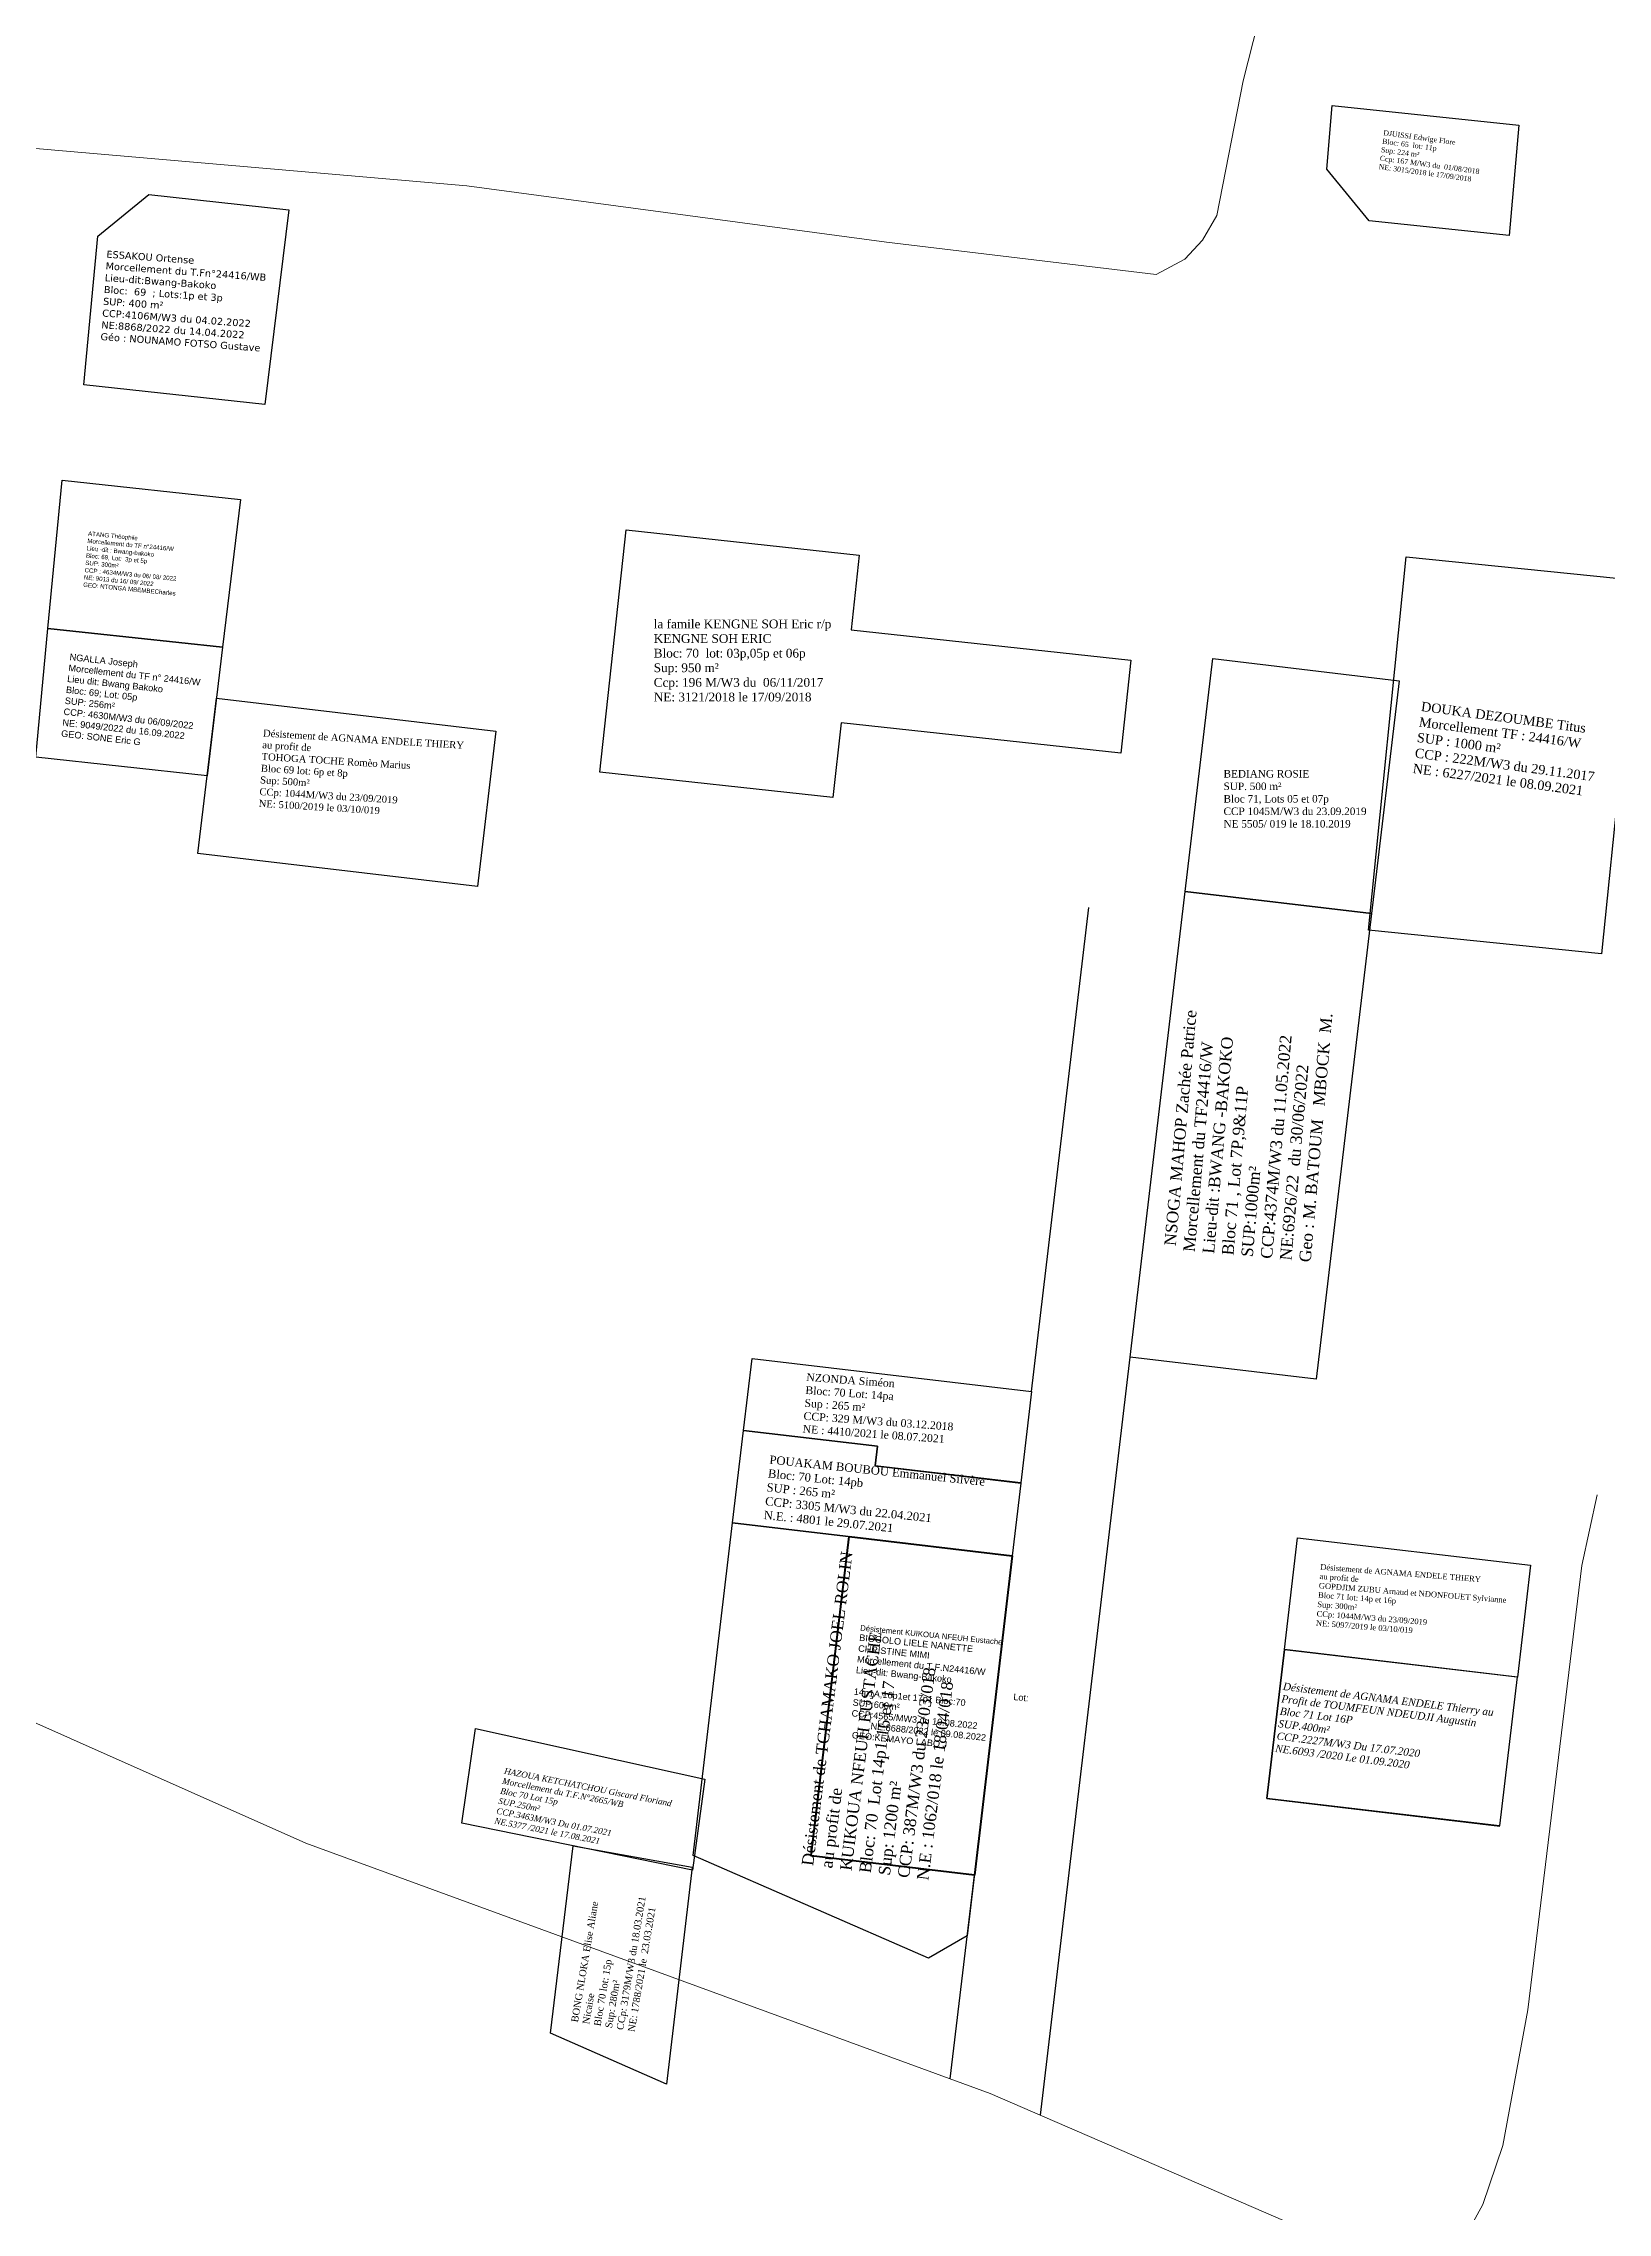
# Model space of a CAD drawing. Header units: millimetres. Extents: x 587399 to 927168, y 438565 to 1444955.
# Drawn here: x 591054.9 to 591221.7, y 439735.7 to 439966.9 of the extents above; entities that cross this region are included whole.
import ezdxf

# ---------------------------------------------------------------- set-up
doc = ezdxf.new("R2010")
doc.units = ezdxf.units.MM
doc.header["$LTSCALE"] = 2
doc.layers.add('00_DPP_TF MUTATION TOTALE', color=6, linetype='Continuous', lineweight=50)
doc.layers.add('Roads_others', color=24, linetype='Continuous', lineweight=9)
for name, color, linetype in [('end maj 26 02 2021', 7, 'Continuous'), ('MAJ AOUT 2021', 7, 'Continuous'), ('MAJ JUILLET 2021', 7, 'Continuous'), ('MAJ SEP 2021', 7, 'Continuous'), ('Parcelle MAJ', 6, 'Continuous')]:
    doc.layers.add(name, color=color, linetype=linetype)
doc.styles.get("Standard").update_dxf_attribs({"font": 'arial.ttf'})
doc.styles.add('Times 1.0', font='times.ttf', dxfattribs={"width": 0.99, "height": 1})
doc.styles.add('Times 1.5', font='times.ttf', dxfattribs={"width": 0.99, "height": 0.75})

msp = doc.modelspace()

# ---------------------------------------------------------------- linework, layer by layer
for p, q in [((591160.304, 439823.206), (591166.405, 439874.785)), ((591161.247, 439746.051), (591170.804, 439826.84)), ((591151.636, 439749.928), (591154.203, 439771.627))]:
    msp.add_line(p, q)
at = {"color": 5, "flags": 128}
for points in [[(591066.187, 439950.801), (591081.117, 439949.18), (591078.569, 439928.414), (591059.257, 439930.511), (591060.756, 439946.362)], [(591176.68, 439876.49), (591196.54, 439874.14), (591190.66, 439824.49), (591170.8, 439826.84)]]:
    msp.add_lwpolyline(points, close=True, dxfattribs=at)
at = {"color": 150, "lineweight": -3, "flags": 128}
msp.add_lwpolyline([(591111.442, 439774.764), (591124.117, 439772.49), (591121.391, 439749.366), (591109.008, 439754.776)], close=True, dxfattribs=at)
msp.add_lwpolyline([(591111.442, 439774.764), (591124.117, 439772.49), (591121.391, 439749.366), (591109.008, 439754.776)], close=True, dxfattribs=at)
at = {"layer": '00_DPP_TF MUTATION TOTALE', "flags": 128}
msp.add_lwpolyline([(591140.847, 439807.722), (591158.231, 439805.666), (591154.203, 439771.627), (591136.82, 439773.683)], close=True, dxfattribs=at)
at = {"layer": 'end maj 26 02 2021', "color": 150}
for points in [[(591192.36, 439960.29), (591212.26, 439958.18), (591211.23, 439946.42), (591196.31, 439948), (591191.77, 439953.51)], [(591192.36, 439960.29), (591212.26, 439958.18), (591211.23, 439946.42), (591196.31, 439948), (591191.77, 439953.51)], [(591192.36, 439960.29), (591212.26, 439958.18), (591211.23, 439946.42), (591196.31, 439948), (591191.77, 439953.51)], [(591192.36, 439960.29), (591212.26, 439958.18), (591211.23, 439946.42), (591196.31, 439948), (591191.77, 439953.51)], [(591117.085, 439915.068), (591141.937, 439912.368), (591141.071, 439904.398), (591170.901, 439901.158), (591169.824, 439891.228), (591139.993, 439894.467), (591139.13, 439886.527), (591114.277, 439889.228)], [(591117.085, 439915.068), (591141.937, 439912.368), (591141.071, 439904.398), (591170.901, 439901.158), (591169.824, 439891.228), (591139.993, 439894.467), (591139.13, 439886.527), (591114.277, 439889.228)], [(591117.085, 439915.068), (591141.937, 439912.368), (591141.071, 439904.398), (591170.901, 439901.158), (591169.824, 439891.228), (591139.993, 439894.467), (591139.13, 439886.527), (591114.277, 439889.228)], [(591117.085, 439915.068), (591141.937, 439912.368), (591141.071, 439904.398), (591170.901, 439901.158), (591169.824, 439891.228), (591139.993, 439894.467), (591139.13, 439886.527), (591114.277, 439889.228)], [(591073.39, 439897.12), (591103.18, 439893.59), (591101.22, 439877.04), (591071.43, 439880.56)], [(591073.39, 439897.12), (591103.18, 439893.59), (591101.22, 439877.04), (591071.43, 439880.56)], [(591073.39, 439897.12), (591103.18, 439893.59), (591101.22, 439877.04), (591071.43, 439880.56)], [(591073.39, 439897.12), (591103.18, 439893.59), (591101.22, 439877.04), (591071.43, 439880.56)], [(591128.434, 439809.191), (591158.231, 439805.666), (591153.436, 439765.146), (591149.301, 439762.776), (591124.239, 439773.736)], [(591128.434, 439809.191), (591158.231, 439805.666), (591153.436, 439765.146), (591149.301, 439762.776), (591124.239, 439773.736)], [(591128.434, 439809.191), (591158.231, 439805.666), (591153.436, 439765.146), (591149.301, 439762.776), (591124.239, 439773.736)], [(591128.434, 439809.191), (591158.231, 439805.666), (591153.436, 439765.146), (591149.301, 439762.776), (591124.239, 439773.736)], [(591188.67, 439807.6), (591213.5, 439804.67), (591212.09, 439792.75), (591187.26, 439795.69)], [(591188.67, 439807.6), (591213.5, 439804.67), (591212.09, 439792.75), (591187.26, 439795.69)], [(591188.67, 439807.6), (591213.5, 439804.67), (591212.09, 439792.75), (591187.26, 439795.69)], [(591188.67, 439807.6), (591213.5, 439804.67), (591212.09, 439792.75), (591187.26, 439795.69)], [(591188.67, 439807.6), (591213.5, 439804.67), (591212.09, 439792.75), (591187.26, 439795.69)], [(591188.67, 439807.6), (591213.5, 439804.67), (591212.09, 439792.75), (591187.26, 439795.69)], [(591188.67, 439807.6), (591213.5, 439804.67), (591212.09, 439792.75), (591187.26, 439795.69)], [(591188.67, 439807.6), (591213.5, 439804.67), (591212.09, 439792.75), (591187.26, 439795.69)]]:
    msp.add_lwpolyline(points, close=True, dxfattribs=at)
at = {"layer": 'end maj 26 02 2021', "color": 150, "lineweight": -3, "flags": 128}
msp.add_lwpolyline([(591179.62, 439901.32), (591199.48, 439898.97), (591196.54, 439874.14), (591176.68, 439876.49)], close=True, dxfattribs=at)
msp.add_lwpolyline([(591179.62, 439901.32), (591199.48, 439898.97), (591196.54, 439874.14), (591176.68, 439876.49)], close=True, dxfattribs=at)
msp.add_lwpolyline([(591179.62, 439901.32), (591199.48, 439898.97), (591196.54, 439874.14), (591176.68, 439876.49)], close=True, dxfattribs=at)
msp.add_lwpolyline([(591179.62, 439901.32), (591199.48, 439898.97), (591196.54, 439874.14), (591176.68, 439876.49)], close=True, dxfattribs=at)
msp.add_lwpolyline([(591187.26, 439795.69), (591185.38, 439779.8), (591210.21, 439776.86)], dxfattribs=at)
msp.add_lwpolyline([(591187.26, 439795.69), (591185.38, 439779.8), (591210.21, 439776.86)], dxfattribs=at)
msp.add_lwpolyline([(591187.26, 439795.69), (591185.38, 439779.8), (591210.21, 439776.86)], dxfattribs=at)
msp.add_lwpolyline([(591187.26, 439795.69), (591185.38, 439779.8), (591210.21, 439776.86)], dxfattribs=at)
at = {"layer": 'end maj 26 02 2021', "color": 150, "linetype": 'ByBlock', "lineweight": -3, "ltscale": 0.0014, "flags": 128}
msp.add_lwpolyline([(591187.26, 439795.69), (591212.084, 439792.757), (591210.204, 439776.874), (591185.381, 439779.807)], close=True, dxfattribs=at)
msp.add_lwpolyline([(591187.26, 439795.69), (591212.084, 439792.757), (591210.204, 439776.874), (591185.381, 439779.807)], close=True, dxfattribs=at)
msp.add_lwpolyline([(591187.26, 439795.69), (591212.084, 439792.757), (591210.204, 439776.874), (591185.381, 439779.807)], close=True, dxfattribs=at)
msp.add_lwpolyline([(591187.26, 439795.69), (591212.084, 439792.757), (591210.204, 439776.874), (591185.381, 439779.807)], close=True, dxfattribs=at)
at = {"layer": 'MAJ AOUT 2021', "color": 5, "lineweight": -3, "flags": 128}
msp.add_lwpolyline([(591101.001, 439787.275), (591125.479, 439781.849), (591124.14, 439772.18), (591099.576, 439777.174)], close=True, dxfattribs=at)
msp.add_lwpolyline([(591101.001, 439787.275), (591125.479, 439781.849), (591124.14, 439772.18), (591099.576, 439777.174)], close=True, dxfattribs=at)
at = {"layer": 'MAJ AOUT 2021', "color": 7, "lineweight": -3, "flags": 128}
msp.add_lwpolyline([(591101.001, 439787.275), (591125.479, 439781.849)], dxfattribs=at)
msp.add_lwpolyline([(591101.001, 439787.275), (591125.479, 439781.849)], dxfattribs=at)
at = {"layer": 'MAJ JUILLET 2021'}
for p, q in [((591129.599, 439819.036), (591130.507, 439826.727)), ((591160.304, 439823.206), (591159.15, 439813.441)), ((591143.866, 439817.35), (591129.599, 439819.036)), ((591143.621, 439815.277), (591143.866, 439817.35)), ((591159.15, 439813.441), (591143.621, 439815.277))]:
    msp.add_line(p, q, dxfattribs=at)
at = {"layer": 'MAJ JUILLET 2021', "flags": 128}
for points in [[(591130.507, 439826.727), (591160.304, 439823.206), (591159.15, 439813.441), (591143.621, 439815.277), (591143.866, 439817.35), (591129.599, 439819.036)], [(591129.598, 439819.036), (591143.864, 439817.347), (591143.619, 439815.274), (591159.148, 439813.435), (591158.227, 439805.658), (591128.431, 439809.185)], [(591129.598, 439819.036), (591143.864, 439817.347), (591143.619, 439815.274), (591159.148, 439813.435), (591158.227, 439805.658), (591128.431, 439809.185)]]:
    msp.add_lwpolyline(points, close=True, dxfattribs=at)
at = {"layer": 'MAJ SEP 2021', "flags": 128}
msp.add_lwpolyline([(591200.24, 439912.161), (591200.24, 439912.161), (591225.112, 439909.641), (591221.079, 439869.845), (591196.207, 439872.366)], close=True, dxfattribs=at)
msp.add_lwpolyline([(591200.24, 439912.161), (591200.24, 439912.161), (591225.112, 439909.641), (591221.079, 439869.845), (591196.207, 439872.366)], close=True, dxfattribs=at)
at = {"layer": 'Parcelle MAJ', "color": 6, "lineweight": 30, "flags": 128}
for points in [[(591056.94, 439920.34), (591075.96, 439918.27), (591074.03, 439902.53), (591055.44, 439904.55)], [(591055.44, 439904.55), (591074.03, 439902.53), (591072.41, 439888.82), (591054.14, 439890.81)]]:
    msp.add_lwpolyline(points, close=True, dxfattribs=at)
at = {"layer": 'Roads_others'}
for points in [[(591194.146, 440064.382), (591194.147, 440062.679), (591192.606, 440039.087), (591192.172, 440028.143), (591192.924, 440019.941), (591193.011, 440011.141), (591192.054, 440002.12), (591189.834, 439990.355), (591182.856, 439962.911), (591180.039, 439948.57), (591178.521, 439945.938), (591176.658, 439943.902), (591173.573, 439942.274)], [(591013.94, 439962.301), (591018.416, 439960.094), (591038.07, 439957.074), (591100.091, 439951.741), (591144.838, 439945.727), (591173.573, 439942.274)], [(590721.304, 439927.111), (590723.79, 439928.219), (590726.732, 439928.155), (590730.531, 439926.6), (590735.23, 439923.576), (590741.517, 439920.399), (590770.113, 439912.07), (590776.587, 439909.567), (590817.784, 439889.709), (590843.109, 439877.463), (590849.507, 439873.921), (590853.606, 439872.145), (590858.67, 439870.824), (590866.71, 439868.61), (590926.141, 439843.387), (590969.935, 439824.936), (591020.504, 439802.799), (591082.914, 439775.059), (591155.903, 439748.368), (591203.562, 439727.71)], [(591142.721, 439595.977), (591143.585, 439597.879), (591159.367, 439625.244), (591174.98, 439654.986), (591179.654, 439665.857), (591181.358, 439672.226), (591182.093, 439680.507), (591183.209, 439686.422), (591185.212, 439693.079), (591188.779, 439700.556), (591203.562, 439727.71), (591208.394, 439736.514), (591210.553, 439742.795), (591213.214, 439757.291), (591218.973, 439804.633), (591220.609, 439812.174)]]:
    msp.add_lwpolyline(points, dxfattribs=at)

# ---------------------------------------------------------------- texts
at = {"attachment_point": 1}
for s, insert, char_height, width, rotation in [('{\\fVerdana|b0|i0|c0|p34;ESSAKOU Ortense\\P\\C1;Morcellement du T.Fn%%D24416/WB\\P\\C256;Lieu-dit:Bwang-Bakoko\\PBloc:  69  ; Lots:1p et 3p\\C1; \\P\\C256;SUP: 400 m²\\PCCP:4106M/W3 du 04.02.2022\\PNE:8868/2022 du 14.04.2022\\P\\C1;Géo : NOUNAMO FOTSO Gustave}', (591061.706, 439944.828), 0.75489, 25.6234, 355.88315), ('ATANG Thèophile\\P{\\C1;Morcellement du TF n°24416/W}\\PLieu -dit : Bwang-bakoko\\PBloc: 69, Lot:  3p et 5p\\PSUP: 300m²\\PCCP : 4634M/W3 du 06/ 08/ 2022\\PNE: 9013 du 16/ 09/ 2022 \\P{\\C1;GEO: NTONGA MBEMBECharles}', (591059.742, 439914.901), 0.46912, 28.11891, 354.51833), ('\\A1;NGALLA Joseph\\P{\\C1;Morcellement du TF n° 24416/W}        \\PLieu dit: Bwang Bakoko \\PBloc: 69; Lot: 05p                                                         \\PSUP: 256m²                                                  \\PCCP: 4630M/W3 du 06/09/2022             \\PNE: 9049/2022 du 16.09.2022                          \\P{\\C1;GEO: SONE Eric G}', (591057.793, 439901.867), 0.70318, 20.54019, 353.69043), ('\\A1;{\\H0.8483x;\\C1;Désistement KUIKOUA NFEUH Eustache\\P}BIOGOLO LIELE NANETTE \\PCHRISTINE MIMI     \\P{\\C1;Morcellement du T.F.N24416/W}                               Lieu-dit: Bwang-Bakoko                                                                                                                      Lot: 14p1A,16p1et 17p1 Bloc:70\\PSUP:600m²                                                                      CCP:4565/MW3 du 10.08.2022                                                   NE:8688/2022 le 09.08.2022                                        {\\C1;GEO:KEMAYO LABO J}', (591142.072, 439798.298), 0.694603, 24.81052, 354.20431)]:
    msp.add_mtext(s, dxfattribs=dict(at, insert=insert, char_height=char_height, width=width, rotation=rotation))
at = {"color": 7, "insert": (591174.405, 439838.32), "char_height": 1.23995, "width": 78.30766, "attachment_point": 1, "rotation": 84.95369}
msp.add_mtext('{\\fTimes New Roman|b0|i0|c0|p18; NSOGA MAHOP Zachée Patrice\\P\\C1;Morcellement du TF24416/W\\P\\C7;Lieu-dit :BWANG -BAKOKO\\PBloc 71 , Lot 7P,9&11P\\PSUP:1000m²\\PCCP:4374M/W3 du 11.05.2022\\PNE:6926/22  du 30/06/2022\\PGeo : M. BATOUM   MBOCK  M.}', dxfattribs=at)
at = {"layer": 'end maj 26 02 2021', "attachment_point": 1}
for s, width, heights, insert, char_height, rotation in [('{\\fTimes New Roman|b0|i0|c0|p18;DJUISSI Edwige Flore\\PBloc: 65  lot: 11p\\PSup: 224 m²\\PCcp: 167 M/W3 du  01/08/2018\\PNE: 3015/2018 le 17/09/2018}', 183.65366, [70.047], (591197.846, 439957.677), 0.54773, 352.27152), ('{\\fTimes New Roman|b0|i0|c0|p18;DJUISSI Edwige Flore\\PBloc: 65  lot: 11p\\PSup: 224 m²\\PCcp: 167 M/W3 du  01/08/2018\\PNE: 3015/2018 le 17/09/2018}', 183.65366, [70.047], (591197.846, 439957.677), 0.54773, 352.27152), ('{\\fTimes New Roman|b0|i0|c0|p18;\\C1;Désistement de AGNAMA ENDELE THIERY \\Pau profit de\\C256;\\PTOHOGA TOCHE Romèo Marius\\PBloc 69 lot: 6p et 8p\\PSup: 500m²\\PCCp: 1044M/W3 du 23/09/2019\\PNE: 5100/2019 le 03/10/019}', 50.76918, [21.586], (591078.394, 439893.768), 0.75, 356.48215), ('{\\fTimes New Roman|b0|i0|c0|p18;\\C1;Désistement de AGNAMA ENDELE THIERY \\Pau profit de\\C256;\\PTOHOGA TOCHE Romèo Marius\\PBloc 69 lot: 6p et 8p\\PSup: 500m²\\PCCp: 1044M/W3 du 23/09/2019\\PNE: 5100/2019 le 03/10/019}', 50.76918, [21.586], (591078.394, 439893.768), 0.75, 356.48215), ('{\\fTimes New Roman|b0|i0|c0|p18;\\C1;Désistement de AGNAMA ENDELE THIERY \\Pau profit de\\C256;\\PTOHOGA TOCHE Romèo Marius\\PBloc 69 lot: 6p et 8p\\PSup: 500m²\\PCCp: 1044M/W3 du 23/09/2019\\PNE: 5100/2019 le 03/10/019}', 50.76918, [21.586], (591078.394, 439893.768), 0.75, 356.48215), ('{\\fTimes New Roman|b0|i0|c0|p18;\\C1;Désistement de AGNAMA ENDELE THIERY \\Pau profit de\\C256;\\PTOHOGA TOCHE Romèo Marius\\PBloc 69 lot: 6p et 8p\\PSup: 500m²\\PCCp: 1044M/W3 du 23/09/2019\\PNE: 5100/2019 le 03/10/019}', 50.76918, [21.586], (591078.394, 439893.768), 0.75, 356.48215), ('{\\fTimes New Roman|b0|i0|c0|p18;\\C1;Désistement de TCHAMAKO JOEL ROLIN\\Pau profit de\\P\\C256;KUIKOUA NFEUH EUSTACHE\\PBloc: 70  Lot 14p1,16 et 17\\PSup: 1200 m²\\PCCP: 387M/W3 du 23/03/018\\PN.E : 1062/018 le 18/04/018}', 102.16031, [30.876], (591135.777, 439772.729), 1.23754, 82.81647), ('{\\fTimes New Roman|b0|i0|c0|p18;\\C1;Désistement de TCHAMAKO JOEL ROLIN\\Pau profit de\\P\\C256;KUIKOUA NFEUH EUSTACHE\\PBloc: 70  Lot 14p1,16 et 17\\PSup: 1200 m²\\PCCP: 387M/W3 du 23/03/018\\PN.E : 1062/018 le 18/04/018}', 102.16031, [30.876], (591135.777, 439772.729), 1.23754, 82.81647), ('{\\fTimes New Roman|b0|i0|c0|p18;\\C1;Désistement de TCHAMAKO JOEL ROLIN\\Pau profit de\\P\\C256;KUIKOUA NFEUH EUSTACHE\\PBloc: 70  Lot 14p1,16 et 17\\PSup: 1200 m²\\PCCP: 387M/W3 du 23/03/018\\PN.E : 1062/018 le 18/04/018}', 102.16031, [30.876], (591135.777, 439772.729), 1.23754, 82.81647), ('{\\fTimes New Roman|b0|i0|c0|p18;\\C1;Désistement de TCHAMAKO JOEL ROLIN\\Pau profit de\\P\\C256;KUIKOUA NFEUH EUSTACHE\\PBloc: 70  Lot 14p1,16 et 17\\PSup: 1200 m²\\PCCP: 387M/W3 du 23/03/018\\PN.E : 1062/018 le 18/04/018}', 102.16031, [30.876], (591135.777, 439772.729), 1.23754, 82.81647), ('{\\fTimes New Roman|b0|i0|c0|p18;\\C1;Désistement de AGNAMA ENDELE THIERY \\Pau profit de\\P\\C256;GOPDJIM ZUBU Arnaud et NDONFOUET Sylvianne\\PBloc 71 lot: 14p et 16p\\PSup: 300m²\\PCCp: 1044M/W3 du 23/09/2019\\PNE: 5097/2019 le 03/10/019}', 50.76918, [21.586], (591191.11, 439804.806), 0.6, 355.54538), ('{\\fTimes New Roman|b0|i0|c0|p18;\\C1;Désistement de AGNAMA ENDELE THIERY \\Pau profit de\\P\\C256;GOPDJIM ZUBU Arnaud et NDONFOUET Sylvianne\\PBloc 71 lot: 14p et 16p\\PSup: 300m²\\PCCp: 1044M/W3 du 23/09/2019\\PNE: 5097/2019 le 03/10/019}', 50.76918, [21.586], (591191.11, 439804.806), 0.6, 355.54538), ('{\\fTimes New Roman|b0|i0|c0|p18;\\C1;Désistement de AGNAMA ENDELE THIERY \\Pau profit de\\P\\C256;GOPDJIM ZUBU Arnaud et NDONFOUET Sylvianne\\PBloc 71 lot: 14p et 16p\\PSup: 300m²\\PCCp: 1044M/W3 du 23/09/2019\\PNE: 5097/2019 le 03/10/019}', 50.76918, [21.586], (591191.11, 439804.806), 0.6, 355.54538), ('{\\fTimes New Roman|b0|i0|c0|p18;\\C1;Désistement de AGNAMA ENDELE THIERY \\Pau profit de\\P\\C256;GOPDJIM ZUBU Arnaud et NDONFOUET Sylvianne\\PBloc 71 lot: 14p et 16p\\PSup: 300m²\\PCCp: 1044M/W3 du 23/09/2019\\PNE: 5097/2019 le 03/10/019}', 50.76918, [21.586], (591191.11, 439804.806), 0.6, 355.54538), ('{\\fTimes New Roman|b0|i0|c0|p18;\\C1;\\P\\C256;BONG NLOKA Elise Aliane \\PNicaise \\PBloc 70 lot: 15p\\PSup: 280m²\\PCCp: 3179M/W3 du 18.03.2021\\PNE: 1788/2021 le  23.03.2021}', 50.76918, [21.586], (591109.995, 439756.225), 0.73583, 80.40985), ('{\\fTimes New Roman|b0|i0|c0|p18;\\C1;\\P\\C256;BONG NLOKA Elise Aliane \\PNicaise \\PBloc 70 lot: 15p\\PSup: 280m²\\PCCp: 3179M/W3 du 18.03.2021\\PNE: 1788/2021 le  23.03.2021}', 50.76918, [21.586], (591109.995, 439756.225), 0.73583, 80.40985), ('{\\fTimes New Roman|b0|i0|c0|p18;\\C1;\\P\\C256;BONG NLOKA Elise Aliane \\PNicaise \\PBloc 70 lot: 15p\\PSup: 280m²\\PCCp: 3179M/W3 du 18.03.2021\\PNE: 1788/2021 le  23.03.2021}', 50.76918, [21.586], (591109.995, 439756.225), 0.73583, 80.40985), ('{\\fTimes New Roman|b0|i0|c0|p18;\\C1;\\P\\C256;BONG NLOKA Elise Aliane \\PNicaise \\PBloc 70 lot: 15p\\PSup: 280m²\\PCCp: 3179M/W3 du 18.03.2021\\PNE: 1788/2021 le  23.03.2021}', 50.76918, [21.586], (591109.995, 439756.225), 0.73583, 80.40985)]:
    msp.add_mtext_dynamic_manual_height_columns(s, width=width, gutter_width=12.5, heights=heights, dxfattribs=dict(at, insert=insert, char_height=char_height, rotation=rotation))
at = {"layer": 'end maj 26 02 2021', "insert": (591120.018, 439905.489), "char_height": 0.93486, "attachment_point": 1}
msp.add_mtext_dynamic_manual_height_columns('{\\fTimes New Roman|b0|i0|c0|p18;la famile KENGNE SOH Eric r/p \\PKENGNE SOH ERIC\\PBloc: 70  lot: 03p,05p et 06p\\PSup: 950 m²\\PCcp: 196 M/W3 du  06/11/2017\\PNE: 3121/2018 le 17/09/2018}', width=183.65366, gutter_width=12.5, heights=[70.047], dxfattribs=at)
msp.add_mtext_dynamic_manual_height_columns('{\\fTimes New Roman|b0|i0|c0|p18;la famile KENGNE SOH Eric r/p \\PKENGNE SOH ERIC\\PBloc: 70  lot: 03p,05p et 06p\\PSup: 950 m²\\PCcp: 196 M/W3 du  06/11/2017\\PNE: 3121/2018 le 17/09/2018}', width=183.65366, gutter_width=12.5, heights=[70.047], dxfattribs=at)
msp.add_mtext_dynamic_manual_height_columns('{\\fTimes New Roman|b0|i0|c0|p18;la famile KENGNE SOH Eric r/p \\PKENGNE SOH ERIC\\PBloc: 70  lot: 03p,05p et 06p\\PSup: 950 m²\\PCcp: 196 M/W3 du  06/11/2017\\PNE: 3121/2018 le 17/09/2018}', width=183.65366, gutter_width=12.5, heights=[70.047], dxfattribs=at)
msp.add_mtext_dynamic_manual_height_columns('{\\fTimes New Roman|b0|i0|c0|p18;la famile KENGNE SOH Eric r/p \\PKENGNE SOH ERIC\\PBloc: 70  lot: 03p,05p et 06p\\PSup: 950 m²\\PCcp: 196 M/W3 du  06/11/2017\\PNE: 3121/2018 le 17/09/2018}', width=183.65366, gutter_width=12.5, heights=[70.047], dxfattribs=at)
at = {"layer": 'end maj 26 02 2021', "color": 150, "linetype": 'ByBlock', "lineweight": -3, "ltscale": 0.0014, "insert": (591180.767, 439889.446), "char_height": 0.8, "width": 50.38739, "attachment_point": 1, "style": 'Times 1.0'}
msp.add_mtext('{\\C256;BEDIANG ROSIE\\PSUP. 500 m²\\PBloc 71, Lots 05 et 07p\\PCCP 1045M/W3 du 23.09.2019\\PNE 5505/ 019 le 18.10.2019}', dxfattribs=at)
msp.add_mtext('{\\C256;BEDIANG ROSIE\\PSUP. 500 m²\\PBloc 71, Lots 05 et 07p\\PCCP 1045M/W3 du 23.09.2019\\PNE 5505/ 019 le 18.10.2019}', dxfattribs=at)
msp.add_mtext('{\\C256;BEDIANG ROSIE\\PSUP. 500 m²\\PBloc 71, Lots 05 et 07p\\PCCP 1045M/W3 du 23.09.2019\\PNE 5505/ 019 le 18.10.2019}', dxfattribs=at)
msp.add_mtext('{\\C256;BEDIANG ROSIE\\PSUP. 500 m²\\PBloc 71, Lots 05 et 07p\\PCCP 1045M/W3 du 23.09.2019\\PNE 5505/ 019 le 18.10.2019}', dxfattribs=at)
at = {"layer": 'end maj 26 02 2021', "color": 150, "linetype": 'ByBlock', "lineweight": -3, "ltscale": 0.0014, "insert": (591187.159, 439792.177), "char_height": 0.8, "width": 32.05119, "attachment_point": 1, "rotation": 352.91052, "style": 'Times 1.0'}
msp.add_mtext('{\\fTimes New Roman|b0|i1|c0|p18;\\C1;Désistement de AGNAMA ENDELE Thierry\\C7; au \\PProfit de TOUMFEUN NDEUDJI Augustin\\PBloc 71 Lot 16P\\PSUP.400m²\\PCCP.2227M/W3 Du 17.07.2020\\PNE.6093 /2020 Le 01.09.2020 }', dxfattribs=at)
msp.add_mtext('{\\fTimes New Roman|b0|i1|c0|p18;\\C1;Désistement de AGNAMA ENDELE Thierry\\C7; au \\PProfit de TOUMFEUN NDEUDJI Augustin\\PBloc 71 Lot 16P\\PSUP.400m²\\PCCP.2227M/W3 Du 17.07.2020\\PNE.6093 /2020 Le 01.09.2020 }', dxfattribs=at)
msp.add_mtext('{\\fTimes New Roman|b0|i1|c0|p18;\\C1;Désistement de AGNAMA ENDELE Thierry\\C7; au \\PProfit de TOUMFEUN NDEUDJI Augustin\\PBloc 71 Lot 16P\\PSUP.400m²\\PCCP.2227M/W3 Du 17.07.2020\\PNE.6093 /2020 Le 01.09.2020 }', dxfattribs=at)
msp.add_mtext('{\\fTimes New Roman|b0|i1|c0|p18;\\C1;Désistement de AGNAMA ENDELE Thierry\\C7; au \\PProfit de TOUMFEUN NDEUDJI Augustin\\PBloc 71 Lot 16P\\PSUP.400m²\\PCCP.2227M/W3 Du 17.07.2020\\PNE.6093 /2020 Le 01.09.2020 }', dxfattribs=at)
at = {"layer": 'MAJ AOUT 2021', "color": 7, "linetype": 'ByBlock', "lineweight": -3, "ltscale": 0.0014, "insert": (591104.157, 439783.082), "char_height": 0.65, "width": 20.27053, "attachment_point": 1, "rotation": 348.92032, "style": 'Times 1.5'}
msp.add_mtext('{\\fTimes New Roman|b0|i1|c0|p18;HAZOUA KETCHATCHOU Giscard Floriand\\P\\C1;Morcellement du T.F.N°2665/WB\\P\\C7;Bloc 70 Lot 15p\\PSUP.250m²\\PCCP.3463M/W3 Du 01.07.2021\\PNE.5377 /2021 le 17.08.2021}', dxfattribs=at)
msp.add_mtext('{\\fTimes New Roman|b0|i1|c0|p18;HAZOUA KETCHATCHOU Giscard Floriand\\P\\C1;Morcellement du T.F.N°2665/WB\\P\\C7;Bloc 70 Lot 15p\\PSUP.250m²\\PCCP.3463M/W3 Du 01.07.2021\\PNE.5377 /2021 le 17.08.2021}', dxfattribs=at)
at = {"layer": 'MAJ JUILLET 2021', "insert": (591136.328, 439825.148), "char_height": 0.78769, "attachment_point": 1, "rotation": 355.85469}
msp.add_mtext('{\\fTimes New Roman|b0|i0|c0|p18;\\H1.053x;NZONDA Siméon \\PBloc: 70 Lot: 14pa\\PSup : 265 m²\\PCCP: 329 M/W3 du 03.12.2018\\PNE : 4410/2021 le 08.07.2021}', dxfattribs=at)
msp.add_mtext('{\\fTimes New Roman|b0|i0|c0|p18;\\H1.053x;NZONDA Siméon \\PBloc: 70 Lot: 14pa\\PSup : 265 m²\\PCCP: 329 M/W3 du 03.12.2018\\PNE : 4410/2021 le 08.07.2021}', dxfattribs=at)
at = {"layer": 'MAJ JUILLET 2021', "insert": (591132.412, 439816.387), "char_height": 0.88924, "attachment_point": 1, "rotation": 354.12162}
msp.add_mtext_dynamic_manual_height_columns('{\\fTimes New Roman|b0|i0|c0|p18;POUAKAM BOUBOU Emmanuel Silvère\\PBloc: 70 Lot: 14pb\\PSUP : 265 m²\\PCCP: 3305 M/W3 du 22.04.2021\\PN.E. : 4801 le 29.07.2021}', width=22.71754, gutter_width=12.5, heights=[7.401], dxfattribs=at)
msp.add_mtext_dynamic_manual_height_columns('{\\fTimes New Roman|b0|i0|c0|p18;POUAKAM BOUBOU Emmanuel Silvère\\PBloc: 70 Lot: 14pb\\PSUP : 265 m²\\PCCP: 3305 M/W3 du 22.04.2021\\PN.E. : 4801 le 29.07.2021}', width=22.71754, gutter_width=12.5, heights=[7.401], dxfattribs=at)
at = {"layer": 'MAJ SEP 2021', "insert": (591201.91, 439896.739), "char_height": 1, "width": 19.7129, "attachment_point": 1, "rotation": 352.41691}
msp.add_mtext('{\\fTimes New Roman|b0|i0|c0|p18;DOUKA DEZOUMBE Titus\\PMorcellement TF : 24416/W\\PSUP : 1000 m²\\PCCP : 222M/W3 du 29.11.2017\\PNE : 6227/2021 le 08.09.2021}', dxfattribs=at)
msp.add_mtext('{\\fTimes New Roman|b0|i0|c0|p18;DOUKA DEZOUMBE Titus\\PMorcellement TF : 24416/W\\PSUP : 1000 m²\\PCCP : 222M/W3 du 29.11.2017\\PNE : 6227/2021 le 08.09.2021}', dxfattribs=at)

doc.saveas('drawing.dxf')
